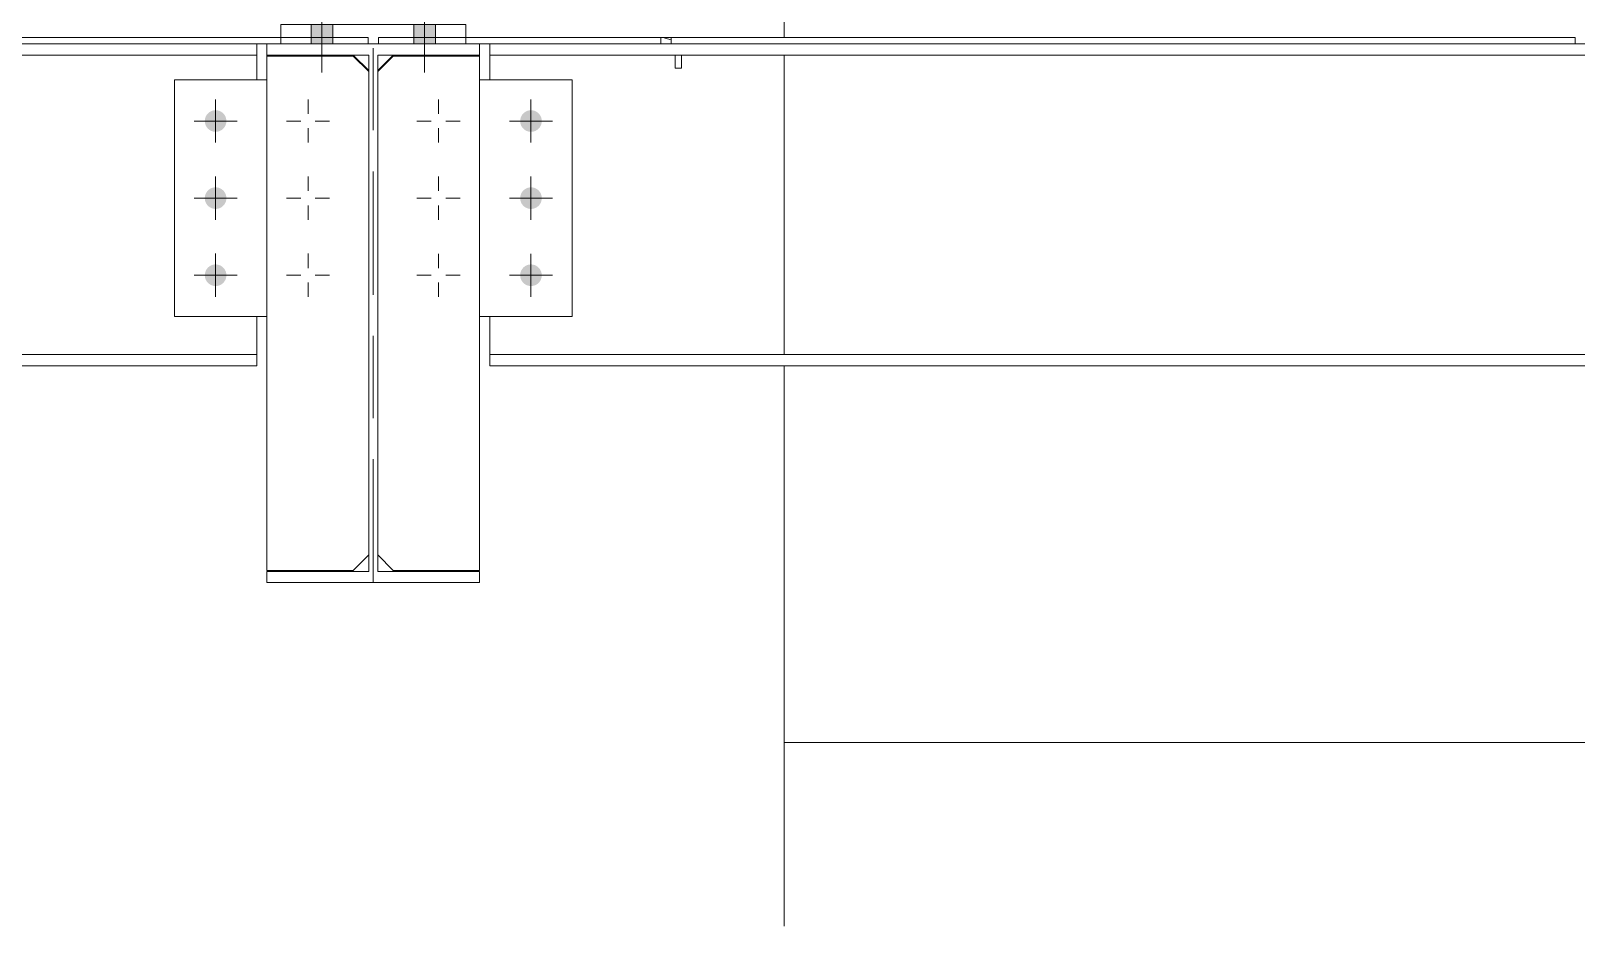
# Model space of a CAD drawing. Header units: millimetres. Extents: x 2 to 845, y 5 to 599.
# Drawn here: x 507.6 to 545.2, y 448.84 to 470.61 of the extents above; entities that cross this region are included whole.
import ezdxf

# ---------------------------------------------------------------- set-up
doc = ezdxf.new("R2010")
doc.units = ezdxf.units.MM
for name, pattern in [('XKITLINE00', [0]), ('XKITLINE02', [4, 2, -2]), ('XKITLINE06', [7, 3, -1, 2, -1])]:
    doc.linetypes.add(name, pattern=pattern)
for name, color, linetype, lineweight in [('Grelha', 4, 'Continuous', 0), ('Objeto gráfico', 3, 'Continuous', 0), ('Parafuso', 3, 'Continuous', 0), ('Peça', 2, 'Continuous', 0)]:
    doc.layers.add(name, color=color, linetype=linetype, lineweight=lineweight)

# ---------------------------------------------------------------- blocks, each defined once
blk = doc.blocks.new('*A7')
at = {"layer": 'Grelha', "color": 7, "linetype": 'XKITLINE00', "lineweight": 0}
blk.add_line((493.992, 470.294), (578.122, 470.294), dxfattribs=at)
blk = doc.blocks.new('*A14')
at = {"layer": 'Peça', "color": 1, "linetype": 'XKITLINE00', "lineweight": 0}
for p, q in [((518.768, 470.024), (518.768, 469.419)), ((518.768, 463.669), (518.768, 462.739))]:
    blk.add_line(p, q, dxfattribs=at)
blk = doc.blocks.new('*A15')
at = {"layer": 'Peça', "color": 1, "linetype": 'XKITLINE00', "lineweight": 0}
for p, q in [((518.768, 470.294), (573.093, 470.294)), ((518.768, 470.294), (518.768, 470.024)), ((518.768, 470.024), (573.093, 470.024)), ((518.768, 462.739), (573.093, 462.739)), ((518.768, 462.739), (518.768, 462.469)), ((518.768, 462.469), (573.093, 462.469))]:
    blk.add_line(p, q, dxfattribs=at)
blk = doc.blocks.new('*A29')
at = {"layer": 'Parafuso'}
for points in [[(514.418, 470.294), (514.418, 470.769), (514.943, 470.769), (514.943, 470.294)], [(514.418, 470.294), (514.418, 470.769), (514.943, 470.769), (514.943, 470.294)], [(514.418, 470.294), (514.418, 470.769), (514.943, 470.769), (514.943, 470.294)], [(514.418, 470.294), (514.418, 470.769), (514.943, 470.769), (514.943, 470.294)], [(516.918, 470.294), (516.918, 470.769), (517.443, 470.769), (517.443, 470.294)]]:
    blk.add_hatch(color=7, dxfattribs=at).paths.add_polyline_path(points, flags=17)
at = {"layer": 'Parafuso', "color": 7, "linetype": 'XKITLINE00', "lineweight": 0}
for p, q in [((514.68, 471.189), (514.68, 469.602)), ((514.68, 471.189), (514.68, 469.602)), ((514.68, 471.189), (514.68, 469.602)), ((514.68, 471.189), (514.68, 469.602)), ((517.18, 471.189), (517.18, 469.602)), ((514.418, 470.769), (514.418, 470.294)), ((514.418, 470.769), (514.418, 470.294)), ((514.418, 470.769), (514.418, 470.294)), ((514.418, 470.769), (514.418, 470.294)), ((514.943, 470.769), (514.943, 470.294)), ((514.943, 470.769), (514.943, 470.294)), ((514.943, 470.769), (514.943, 470.294)), ((514.943, 470.769), (514.943, 470.294)), ((516.918, 470.769), (516.918, 470.294)), ((517.443, 470.769), (517.443, 470.294))]:
    blk.add_line(p, q, dxfattribs=at)
at = {"layer": 'Parafuso', "color": 7, "linetype": 'XKITLINE02', "lineweight": 0}
for p, q in [((517.18, 471.189), (517.18, 469.602)), ((517.18, 471.189), (517.18, 469.602)), ((517.18, 471.189), (517.18, 469.602)), ((516.918, 470.769), (516.918, 470.294)), ((516.918, 470.769), (516.918, 470.294)), ((516.918, 470.769), (516.918, 470.294)), ((517.443, 470.769), (517.443, 470.294)), ((517.443, 470.769), (517.443, 470.294)), ((517.443, 470.769), (517.443, 470.294))]:
    blk.add_line(p, q, dxfattribs=at)
blk = doc.blocks.new('*A38')
at = {"layer": 'Peça', "color": 1, "linetype": 'XKITLINE00', "lineweight": 0}
for p, q in [((525.93, 448.843), (525.93, 453.305)), ((525.93, 453.305), (565.93, 453.305))]:
    blk.add_line(p, q, dxfattribs=at)
blk = doc.blocks.new('*A47')
at = {"layer": 'Peça', "color": 1, "linetype": 'XKITLINE00', "lineweight": 0}
for p, q in [((525.93, 470.452), (525.93, 494.919)), ((525.93, 462.739), (525.93, 470.024)), ((525.93, 453.305), (525.93, 462.469)), ((525.93, 453.305), (565.93, 453.305))]:
    blk.add_line(p, q, dxfattribs=at)
blk = doc.blocks.new('*A67')
at = {"layer": 'Peça', "color": 1, "linetype": 'XKITLINE00', "lineweight": 0}
for p, q in [((515.444, 469.997), (513.343, 469.997)), ((513.343, 469.997), (513.343, 457.492)), ((515.819, 469.622), (515.444, 469.997)), ((515.444, 457.492), (515.819, 457.867)), ((513.343, 457.492), (515.444, 457.492))]:
    blk.add_line(p, q, dxfattribs=at)
blk = doc.blocks.new('*A68')
at = {"layer": 'Peça', "color": 1, "linetype": 'XKITLINE00', "lineweight": 0}
for p, q in [((516.416, 469.997), (516.041, 469.622)), ((518.518, 469.997), (516.416, 469.997)), ((518.518, 457.492), (518.518, 469.997)), ((516.041, 457.867), (516.416, 457.492)), ((516.416, 457.492), (518.518, 457.492))]:
    blk.add_line(p, q, dxfattribs=at)
blk = doc.blocks.new('*A70')
at = {"layer": 'Parafuso'}
for points in [[(519.505, 468.432), (519.506, 468.445), (519.508, 468.458), (519.51, 468.471), (519.513, 468.483), (519.516, 468.496), (519.521, 468.508), (519.525, 468.52), (519.53, 468.532), (519.536, 468.543), (519.543, 468.554), (519.549, 468.565), (519.557, 468.576), (519.565, 468.586), (519.573, 468.596), (519.582, 468.605), (519.591, 468.614), (519.601, 468.622), (519.611, 468.63), (519.622, 468.638), (519.633, 468.644), (519.644, 468.651), (519.655, 468.657), (519.667, 468.662), (519.679, 468.666), (519.691, 468.671), (519.704, 468.674), (519.716, 468.677), (519.729, 468.679), (519.742, 468.681), (519.755, 468.682), (519.768, 468.682), (519.781, 468.682), (519.793, 468.681), (519.806, 468.679), (519.819, 468.677), (519.831, 468.674), (519.844, 468.671), (519.856, 468.666), (519.868, 468.662), (519.88, 468.657), (519.891, 468.651), (519.903, 468.644), (519.913, 468.638), (519.924, 468.63), (519.934, 468.622), (519.944, 468.614), (519.953, 468.605), (519.962, 468.596), (519.971, 468.586), (519.978, 468.576), (519.986, 468.565), (519.993, 468.554), (519.999, 468.543), (520.005, 468.532), (520.01, 468.52), (520.015, 468.508), (520.019, 468.496), (520.022, 468.483), (520.025, 468.471), (520.027, 468.458), (520.029, 468.445), (520.03, 468.432), (520.03, 468.419), (520.03, 468.406), (520.029, 468.394), (520.027, 468.381), (520.025, 468.368), (520.022, 468.356), (520.019, 468.343), (520.015, 468.331), (520.01, 468.319), (520.005, 468.307), (519.999, 468.296), (519.993, 468.284), (519.986, 468.273), (519.978, 468.263), (519.971, 468.253), (519.962, 468.243), (519.953, 468.234), (519.944, 468.225), (519.934, 468.216), (519.924, 468.208), (519.913, 468.201), (519.903, 468.194), (519.891, 468.188), (519.88, 468.182), (519.868, 468.177), (519.856, 468.172), (519.844, 468.168), (519.831, 468.165), (519.819, 468.162), (519.806, 468.16), (519.793, 468.158), (519.781, 468.157), (519.768, 468.157), (519.755, 468.157), (519.742, 468.158), (519.729, 468.16), (519.716, 468.162), (519.704, 468.165), (519.691, 468.168), (519.679, 468.172), (519.667, 468.177), (519.655, 468.182), (519.644, 468.188), (519.633, 468.194), (519.622, 468.201), (519.611, 468.208), (519.601, 468.216), (519.591, 468.225), (519.582, 468.234), (519.573, 468.243), (519.565, 468.253), (519.557, 468.263), (519.549, 468.273), (519.543, 468.284), (519.536, 468.296), (519.53, 468.307), (519.525, 468.319), (519.521, 468.331), (519.516, 468.343), (519.513, 468.356), (519.51, 468.368), (519.508, 468.381), (519.506, 468.394), (519.505, 468.406), (519.505, 468.419)], [(519.505, 466.557), (519.506, 466.57), (519.508, 466.583), (519.51, 466.596), (519.513, 466.608), (519.516, 466.621), (519.521, 466.633), (519.525, 466.645), (519.53, 466.657), (519.536, 466.668), (519.543, 466.679), (519.549, 466.69), (519.557, 466.701), (519.565, 466.711), (519.573, 466.721), (519.582, 466.73), (519.591, 466.739), (519.601, 466.747), (519.611, 466.755), (519.622, 466.763), (519.633, 466.769), (519.644, 466.776), (519.655, 466.782), (519.667, 466.787), (519.679, 466.791), (519.691, 466.796), (519.704, 466.799), (519.716, 466.802), (519.729, 466.804), (519.742, 466.806), (519.755, 466.807), (519.768, 466.807), (519.781, 466.807), (519.793, 466.806), (519.806, 466.804), (519.819, 466.802), (519.831, 466.799), (519.844, 466.796), (519.856, 466.791), (519.868, 466.787), (519.88, 466.782), (519.891, 466.776), (519.903, 466.769), (519.913, 466.763), (519.924, 466.755), (519.934, 466.747), (519.944, 466.739), (519.953, 466.73), (519.962, 466.721), (519.971, 466.711), (519.978, 466.701), (519.986, 466.69), (519.993, 466.679), (519.999, 466.668), (520.005, 466.657), (520.01, 466.645), (520.015, 466.633), (520.019, 466.621), (520.022, 466.608), (520.025, 466.596), (520.027, 466.583), (520.029, 466.57), (520.03, 466.557), (520.03, 466.544), (520.03, 466.531), (520.029, 466.519), (520.027, 466.506), (520.025, 466.493), (520.022, 466.481), (520.019, 466.468), (520.015, 466.456), (520.01, 466.444), (520.005, 466.432), (519.999, 466.421), (519.993, 466.409), (519.986, 466.398), (519.978, 466.388), (519.971, 466.378), (519.962, 466.368), (519.953, 466.359), (519.944, 466.35), (519.934, 466.341), (519.924, 466.333), (519.913, 466.326), (519.903, 466.319), (519.891, 466.313), (519.88, 466.307), (519.868, 466.302), (519.856, 466.297), (519.844, 466.293), (519.831, 466.29), (519.819, 466.287), (519.806, 466.285), (519.793, 466.283), (519.781, 466.282), (519.768, 466.282), (519.755, 466.282), (519.742, 466.283), (519.729, 466.285), (519.716, 466.287), (519.704, 466.29), (519.691, 466.293), (519.679, 466.297), (519.667, 466.302), (519.655, 466.307), (519.644, 466.313), (519.633, 466.319), (519.622, 466.326), (519.611, 466.333), (519.601, 466.341), (519.591, 466.35), (519.582, 466.359), (519.573, 466.368), (519.565, 466.378), (519.557, 466.388), (519.549, 466.398), (519.543, 466.409), (519.536, 466.421), (519.53, 466.432), (519.525, 466.444), (519.521, 466.456), (519.516, 466.468), (519.513, 466.481), (519.51, 466.493), (519.508, 466.506), (519.506, 466.519), (519.505, 466.531), (519.505, 466.544)], [(519.505, 464.682), (519.506, 464.695), (519.508, 464.708), (519.51, 464.721), (519.513, 464.733), (519.516, 464.746), (519.521, 464.758), (519.525, 464.77), (519.53, 464.782), (519.536, 464.793), (519.543, 464.804), (519.549, 464.815), (519.557, 464.826), (519.565, 464.836), (519.573, 464.846), (519.582, 464.855), (519.591, 464.864), (519.601, 464.872), (519.611, 464.88), (519.622, 464.888), (519.633, 464.894), (519.644, 464.901), (519.655, 464.907), (519.667, 464.912), (519.679, 464.916), (519.691, 464.921), (519.704, 464.924), (519.716, 464.927), (519.729, 464.929), (519.742, 464.931), (519.755, 464.932), (519.768, 464.932), (519.781, 464.932), (519.793, 464.931), (519.806, 464.929), (519.819, 464.927), (519.831, 464.924), (519.844, 464.921), (519.856, 464.916), (519.868, 464.912), (519.88, 464.907), (519.891, 464.901), (519.903, 464.894), (519.913, 464.888), (519.924, 464.88), (519.934, 464.872), (519.944, 464.864), (519.953, 464.855), (519.962, 464.846), (519.971, 464.836), (519.978, 464.826), (519.986, 464.815), (519.993, 464.804), (519.999, 464.793), (520.005, 464.782), (520.01, 464.77), (520.015, 464.758), (520.019, 464.746), (520.022, 464.733), (520.025, 464.721), (520.027, 464.708), (520.029, 464.695), (520.03, 464.682), (520.03, 464.669), (520.03, 464.656), (520.029, 464.644), (520.027, 464.631), (520.025, 464.618), (520.022, 464.606), (520.019, 464.593), (520.015, 464.581), (520.01, 464.569), (520.005, 464.557), (519.999, 464.546), (519.993, 464.534), (519.986, 464.523), (519.978, 464.513), (519.971, 464.503), (519.962, 464.493), (519.953, 464.484), (519.944, 464.475), (519.934, 464.466), (519.924, 464.458), (519.913, 464.451), (519.903, 464.444), (519.891, 464.438), (519.88, 464.432), (519.868, 464.427), (519.856, 464.422), (519.844, 464.418), (519.831, 464.415), (519.819, 464.412), (519.806, 464.41), (519.793, 464.408), (519.781, 464.407), (519.768, 464.407), (519.755, 464.407), (519.742, 464.408), (519.729, 464.41), (519.716, 464.412), (519.704, 464.415), (519.691, 464.418), (519.679, 464.422), (519.667, 464.427), (519.655, 464.432), (519.644, 464.438), (519.633, 464.444), (519.622, 464.451), (519.611, 464.458), (519.601, 464.466), (519.591, 464.475), (519.582, 464.484), (519.573, 464.493), (519.565, 464.503), (519.557, 464.513), (519.549, 464.523), (519.543, 464.534), (519.536, 464.546), (519.53, 464.557), (519.525, 464.569), (519.521, 464.581), (519.516, 464.593), (519.513, 464.606), (519.51, 464.618), (519.508, 464.631), (519.506, 464.644), (519.505, 464.656), (519.505, 464.669)]]:
    blk.add_hatch(color=7, dxfattribs=at).paths.add_polyline_path(points, flags=17)
at = {"layer": 'Parafuso', "color": 7, "linetype": 'XKITLINE00', "lineweight": 0}
for p, q in [((519.768, 467.894), (519.768, 468.944)), ((519.243, 468.419), (520.293, 468.419)), ((519.768, 466.019), (519.768, 467.069)), ((519.243, 466.544), (520.293, 466.544)), ((519.768, 464.144), (519.768, 465.194)), ((519.243, 464.669), (520.293, 464.669))]:
    blk.add_line(p, q, dxfattribs=at)
blk = doc.blocks.new('*A71')
at = {"layer": 'Peça', "color": 1, "linetype": 'XKITLINE00', "lineweight": 0}
for p, q in [((516.041, 469.647), (516.416, 470.022)), ((518.518, 469.997), (518.518, 470.022))]:
    blk.add_line(p, q, dxfattribs=at)
blk = doc.blocks.new('*A72')
at = {"layer": 'Peça', "color": 1, "linetype": 'XKITLINE00', "lineweight": 0}
for p, q in [((518.518, 469.419), (520.768, 469.419)), ((520.768, 469.419), (520.768, 463.669)), ((520.768, 463.669), (518.518, 463.669))]:
    blk.add_line(p, q, dxfattribs=at)
blk = doc.blocks.new('*A73')
at = {"layer": 'Parafuso', "color": 7, "linetype": 'XKITLINE00', "lineweight": 0}
for p, q in [((517.518, 468.944), (517.518, 468.595)), ((516.993, 468.419), (517.342, 468.419)), ((517.518, 467.894), (517.518, 468.244)), ((518.043, 468.419), (517.693, 468.419)), ((517.518, 467.069), (517.518, 466.72)), ((516.993, 466.544), (517.342, 466.544)), ((517.518, 466.019), (517.518, 466.369)), ((518.043, 466.544), (517.693, 466.544)), ((517.518, 465.194), (517.518, 464.845)), ((516.993, 464.669), (517.342, 464.669)), ((517.518, 464.144), (517.518, 464.494)), ((518.043, 464.669), (517.693, 464.669))]:
    blk.add_line(p, q, dxfattribs=at)
blk = doc.blocks.new('*A74')
at = {"layer": 'Parafuso'}
for points in [[(519.505, 468.432), (519.506, 468.445), (519.508, 468.458), (519.51, 468.471), (519.513, 468.483), (519.516, 468.496), (519.521, 468.508), (519.525, 468.52), (519.53, 468.532), (519.536, 468.543), (519.543, 468.554), (519.549, 468.565), (519.557, 468.576), (519.565, 468.586), (519.573, 468.596), (519.582, 468.605), (519.591, 468.614), (519.601, 468.622), (519.611, 468.63), (519.622, 468.638), (519.633, 468.645), (519.644, 468.651), (519.655, 468.657), (519.667, 468.662), (519.679, 468.667), (519.691, 468.671), (519.704, 468.674), (519.716, 468.677), (519.729, 468.679), (519.742, 468.681), (519.755, 468.682), (519.768, 468.682), (519.781, 468.682), (519.793, 468.681), (519.806, 468.679), (519.819, 468.677), (519.831, 468.674), (519.844, 468.671), (519.856, 468.667), (519.868, 468.662), (519.88, 468.657), (519.891, 468.651), (519.903, 468.645), (519.913, 468.638), (519.924, 468.63), (519.934, 468.622), (519.944, 468.614), (519.953, 468.605), (519.962, 468.596), (519.971, 468.586), (519.978, 468.576), (519.986, 468.565), (519.993, 468.554), (519.999, 468.543), (520.005, 468.532), (520.01, 468.52), (520.015, 468.508), (520.019, 468.496), (520.022, 468.483), (520.025, 468.471), (520.027, 468.458), (520.029, 468.445), (520.03, 468.432), (520.03, 468.419), (520.03, 468.407), (520.029, 468.394), (520.027, 468.381), (520.025, 468.368), (520.022, 468.356), (520.019, 468.343), (520.015, 468.331), (520.01, 468.319), (520.005, 468.307), (519.999, 468.296), (519.993, 468.284), (519.986, 468.274), (519.978, 468.263), (519.971, 468.253), (519.962, 468.243), (519.953, 468.234), (519.944, 468.225), (519.934, 468.216), (519.924, 468.209), (519.913, 468.201), (519.903, 468.194), (519.891, 468.188), (519.88, 468.182), (519.868, 468.177), (519.856, 468.172), (519.844, 468.168), (519.831, 468.165), (519.819, 468.162), (519.806, 468.16), (519.793, 468.158), (519.781, 468.157), (519.768, 468.157), (519.755, 468.157), (519.742, 468.158), (519.729, 468.16), (519.716, 468.162), (519.704, 468.165), (519.691, 468.168), (519.679, 468.172), (519.667, 468.177), (519.655, 468.182), (519.644, 468.188), (519.633, 468.194), (519.622, 468.201), (519.611, 468.209), (519.601, 468.216), (519.591, 468.225), (519.582, 468.234), (519.573, 468.243), (519.565, 468.253), (519.557, 468.263), (519.549, 468.274), (519.543, 468.284), (519.536, 468.296), (519.53, 468.307), (519.525, 468.319), (519.521, 468.331), (519.516, 468.343), (519.513, 468.356), (519.51, 468.368), (519.508, 468.381), (519.506, 468.394), (519.505, 468.407), (519.505, 468.419)], [(519.505, 466.557), (519.506, 466.57), (519.508, 466.583), (519.51, 466.596), (519.513, 466.608), (519.516, 466.621), (519.521, 466.633), (519.525, 466.645), (519.53, 466.657), (519.536, 466.668), (519.543, 466.679), (519.549, 466.69), (519.557, 466.701), (519.565, 466.711), (519.573, 466.721), (519.582, 466.73), (519.591, 466.739), (519.601, 466.747), (519.611, 466.755), (519.622, 466.763), (519.633, 466.77), (519.644, 466.776), (519.655, 466.782), (519.667, 466.787), (519.679, 466.792), (519.691, 466.796), (519.704, 466.799), (519.716, 466.802), (519.729, 466.804), (519.742, 466.806), (519.755, 466.807), (519.768, 466.807), (519.781, 466.807), (519.793, 466.806), (519.806, 466.804), (519.819, 466.802), (519.831, 466.799), (519.844, 466.796), (519.856, 466.792), (519.868, 466.787), (519.88, 466.782), (519.891, 466.776), (519.903, 466.77), (519.913, 466.763), (519.924, 466.755), (519.934, 466.747), (519.944, 466.739), (519.953, 466.73), (519.962, 466.721), (519.971, 466.711), (519.978, 466.701), (519.986, 466.69), (519.993, 466.679), (519.999, 466.668), (520.005, 466.657), (520.01, 466.645), (520.015, 466.633), (520.019, 466.621), (520.022, 466.608), (520.025, 466.596), (520.027, 466.583), (520.029, 466.57), (520.03, 466.557), (520.03, 466.544), (520.03, 466.532), (520.029, 466.519), (520.027, 466.506), (520.025, 466.493), (520.022, 466.481), (520.019, 466.468), (520.015, 466.456), (520.01, 466.444), (520.005, 466.432), (519.999, 466.421), (519.993, 466.409), (519.986, 466.399), (519.978, 466.388), (519.971, 466.378), (519.962, 466.368), (519.953, 466.359), (519.944, 466.35), (519.934, 466.341), (519.924, 466.334), (519.913, 466.326), (519.903, 466.319), (519.891, 466.313), (519.88, 466.307), (519.868, 466.302), (519.856, 466.297), (519.844, 466.293), (519.831, 466.29), (519.819, 466.287), (519.806, 466.285), (519.793, 466.283), (519.781, 466.282), (519.768, 466.282), (519.755, 466.282), (519.742, 466.283), (519.729, 466.285), (519.716, 466.287), (519.704, 466.29), (519.691, 466.293), (519.679, 466.297), (519.667, 466.302), (519.655, 466.307), (519.644, 466.313), (519.633, 466.319), (519.622, 466.326), (519.611, 466.334), (519.601, 466.341), (519.591, 466.35), (519.582, 466.359), (519.573, 466.368), (519.565, 466.378), (519.557, 466.388), (519.549, 466.399), (519.543, 466.409), (519.536, 466.421), (519.53, 466.432), (519.525, 466.444), (519.521, 466.456), (519.516, 466.468), (519.513, 466.481), (519.51, 466.493), (519.508, 466.506), (519.506, 466.519), (519.505, 466.532), (519.505, 466.544)], [(519.505, 464.682), (519.506, 464.695), (519.508, 464.708), (519.51, 464.721), (519.513, 464.733), (519.516, 464.746), (519.521, 464.758), (519.525, 464.77), (519.53, 464.782), (519.536, 464.793), (519.543, 464.804), (519.549, 464.815), (519.557, 464.826), (519.565, 464.836), (519.573, 464.846), (519.582, 464.855), (519.591, 464.864), (519.601, 464.872), (519.611, 464.88), (519.622, 464.888), (519.633, 464.895), (519.644, 464.901), (519.655, 464.907), (519.667, 464.912), (519.679, 464.917), (519.691, 464.921), (519.704, 464.924), (519.716, 464.927), (519.729, 464.929), (519.742, 464.931), (519.755, 464.932), (519.768, 464.932), (519.781, 464.932), (519.793, 464.931), (519.806, 464.929), (519.819, 464.927), (519.831, 464.924), (519.844, 464.921), (519.856, 464.917), (519.868, 464.912), (519.88, 464.907), (519.891, 464.901), (519.903, 464.895), (519.913, 464.888), (519.924, 464.88), (519.934, 464.872), (519.944, 464.864), (519.953, 464.855), (519.962, 464.846), (519.971, 464.836), (519.978, 464.826), (519.986, 464.815), (519.993, 464.804), (519.999, 464.793), (520.005, 464.782), (520.01, 464.77), (520.015, 464.758), (520.019, 464.746), (520.022, 464.733), (520.025, 464.721), (520.027, 464.708), (520.029, 464.695), (520.03, 464.682), (520.03, 464.669), (520.03, 464.657), (520.029, 464.644), (520.027, 464.631), (520.025, 464.618), (520.022, 464.606), (520.019, 464.593), (520.015, 464.581), (520.01, 464.569), (520.005, 464.557), (519.999, 464.546), (519.993, 464.534), (519.986, 464.524), (519.978, 464.513), (519.971, 464.503), (519.962, 464.493), (519.953, 464.484), (519.944, 464.475), (519.934, 464.466), (519.924, 464.459), (519.913, 464.451), (519.903, 464.444), (519.891, 464.438), (519.88, 464.432), (519.868, 464.427), (519.856, 464.422), (519.844, 464.418), (519.831, 464.415), (519.819, 464.412), (519.806, 464.41), (519.793, 464.408), (519.781, 464.407), (519.768, 464.407), (519.755, 464.407), (519.742, 464.408), (519.729, 464.41), (519.716, 464.412), (519.704, 464.415), (519.691, 464.418), (519.679, 464.422), (519.667, 464.427), (519.655, 464.432), (519.644, 464.438), (519.633, 464.444), (519.622, 464.451), (519.611, 464.459), (519.601, 464.466), (519.591, 464.475), (519.582, 464.484), (519.573, 464.493), (519.565, 464.503), (519.557, 464.513), (519.549, 464.524), (519.543, 464.534), (519.536, 464.546), (519.53, 464.557), (519.525, 464.569), (519.521, 464.581), (519.516, 464.593), (519.513, 464.606), (519.51, 464.618), (519.508, 464.631), (519.506, 464.644), (519.505, 464.657), (519.505, 464.669)]]:
    blk.add_hatch(color=7, dxfattribs=at).paths.add_polyline_path(points, flags=17)
at = {"layer": 'Parafuso', "color": 7, "linetype": 'XKITLINE00', "lineweight": 0}
for p, q in [((519.768, 467.894), (519.768, 468.944)), ((519.243, 468.419), (520.293, 468.419)), ((519.768, 466.019), (519.768, 467.069)), ((519.243, 466.544), (520.293, 466.544)), ((519.768, 464.144), (519.768, 465.194)), ((519.243, 464.669), (520.293, 464.669))]:
    blk.add_line(p, q, dxfattribs=at)
blk = doc.blocks.new('*A75')
at = {"layer": 'Peça', "color": 1, "linetype": 'XKITLINE00', "lineweight": 0}
blk.add_line((522.972, 470.452), (523.18, 470.452), dxfattribs=at)
blk = doc.blocks.new('*A76')
at = {"layer": 'Peça', "color": 1, "linetype": 'XKITLINE00', "lineweight": 0}
for p, q in [((523.18, 470.452), (545.18, 470.452)), ((523.18, 470.452), (523.18, 470.294)), ((545.18, 470.452), (545.18, 470.294)), ((523.18, 470.294), (545.18, 470.294))]:
    blk.add_line(p, q, dxfattribs=at)
blk = doc.blocks.new('*A77')
at = {"layer": 'Peça', "color": 1, "linetype": 'XKITLINE00', "lineweight": 0}
for p, q in [((516.055, 470.294), (516.055, 470.452)), ((516.055, 470.452), (522.93, 470.452)), ((522.93, 470.294), (522.93, 470.452)), ((522.93, 470.452), (522.973, 470.452)), ((522.973, 470.452), (523.18, 470.396)), ((516.055, 470.294), (522.93, 470.294)), ((523.273, 469.994), (523.265, 470.024)), ((523.273, 469.994), (523.273, 469.702)), ((523.273, 469.702), (523.43, 469.702)), ((523.43, 469.994), (523.422, 470.024)), ((523.43, 469.702), (523.43, 469.994))]:
    blk.add_line(p, q, dxfattribs=at)
blk = doc.blocks.new('*A78')
at = {"layer": 'Peça', "color": 1, "linetype": 'XKITLINE00', "lineweight": 0}
for p, q in [((500.804, 470.452), (515.805, 470.452)), ((515.805, 470.452), (515.805, 470.294)), ((515.805, 470.294), (500.804, 470.294))]:
    blk.add_line(p, q, dxfattribs=at)
blk = doc.blocks.new('*A79')
at = {"layer": 'Peça', "color": 1, "linetype": 'XKITLINE00', "lineweight": 0}
for p, q in [((513.343, 469.997), (513.343, 470.022)), ((515.444, 470.022), (515.819, 469.647))]:
    blk.add_line(p, q, dxfattribs=at)
blk = doc.blocks.new('*A80')
at = {"layer": 'Peça', "color": 1, "linetype": 'XKITLINE00', "lineweight": 0}
for p, q in [((513.343, 469.42), (511.093, 469.42)), ((511.093, 469.42), (511.093, 463.67)), ((511.093, 463.67), (513.343, 463.67))]:
    blk.add_line(p, q, dxfattribs=at)
blk = doc.blocks.new('*A81')
at = {"layer": 'Parafuso', "color": 7, "linetype": 'XKITLINE00', "lineweight": 0}
for p, q in [((514.343, 468.945), (514.343, 468.595)), ((513.818, 468.42), (514.167, 468.42)), ((514.343, 467.895), (514.343, 468.244)), ((514.868, 468.42), (514.518, 468.42)), ((514.343, 467.07), (514.343, 466.72)), ((513.818, 466.545), (514.167, 466.545)), ((514.343, 466.02), (514.343, 466.369)), ((514.868, 466.545), (514.518, 466.545)), ((514.343, 465.195), (514.343, 464.845)), ((513.818, 464.67), (514.167, 464.67)), ((514.343, 464.145), (514.343, 464.494)), ((514.868, 464.67), (514.518, 464.67))]:
    blk.add_line(p, q, dxfattribs=at)
blk = doc.blocks.new('*A82')
at = {"layer": 'Parafuso'}
for points in [[(511.83, 468.432), (511.831, 468.445), (511.833, 468.458), (511.835, 468.471), (511.838, 468.483), (511.841, 468.496), (511.846, 468.508), (511.85, 468.52), (511.855, 468.532), (511.861, 468.543), (511.868, 468.554), (511.874, 468.565), (511.882, 468.576), (511.89, 468.586), (511.898, 468.596), (511.907, 468.605), (511.916, 468.614), (511.926, 468.622), (511.936, 468.63), (511.947, 468.638), (511.958, 468.645), (511.969, 468.651), (511.98, 468.657), (511.992, 468.662), (512.004, 468.667), (512.016, 468.671), (512.029, 468.674), (512.041, 468.677), (512.054, 468.679), (512.067, 468.681), (512.08, 468.682), (512.093, 468.682), (512.106, 468.682), (512.118, 468.681), (512.131, 468.679), (512.144, 468.677), (512.156, 468.674), (512.169, 468.671), (512.181, 468.667), (512.193, 468.662), (512.205, 468.657), (512.216, 468.651), (512.228, 468.645), (512.238, 468.638), (512.249, 468.63), (512.259, 468.622), (512.269, 468.614), (512.278, 468.605), (512.287, 468.596), (512.296, 468.586), (512.303, 468.576), (512.311, 468.565), (512.318, 468.554), (512.324, 468.543), (512.33, 468.532), (512.335, 468.52), (512.34, 468.508), (512.344, 468.496), (512.347, 468.483), (512.35, 468.471), (512.352, 468.458), (512.354, 468.445), (512.355, 468.432), (512.355, 468.42), (512.355, 468.407), (512.354, 468.394), (512.352, 468.381), (512.35, 468.368), (512.347, 468.356), (512.344, 468.343), (512.34, 468.331), (512.335, 468.319), (512.33, 468.307), (512.324, 468.296), (512.318, 468.285), (512.311, 468.274), (512.303, 468.263), (512.296, 468.253), (512.287, 468.243), (512.278, 468.234), (512.269, 468.225), (512.259, 468.217), (512.249, 468.209), (512.238, 468.201), (512.228, 468.194), (512.216, 468.188), (512.205, 468.182), (512.193, 468.177), (512.181, 468.172), (512.169, 468.168), (512.156, 468.165), (512.144, 468.162), (512.131, 468.16), (512.118, 468.158), (512.106, 468.157), (512.093, 468.157), (512.08, 468.157), (512.067, 468.158), (512.054, 468.16), (512.041, 468.162), (512.029, 468.165), (512.016, 468.168), (512.004, 468.172), (511.992, 468.177), (511.98, 468.182), (511.969, 468.188), (511.958, 468.194), (511.947, 468.201), (511.936, 468.209), (511.926, 468.217), (511.916, 468.225), (511.907, 468.234), (511.898, 468.243), (511.89, 468.253), (511.882, 468.263), (511.874, 468.274), (511.868, 468.285), (511.861, 468.296), (511.855, 468.307), (511.85, 468.319), (511.846, 468.331), (511.841, 468.343), (511.838, 468.356), (511.835, 468.368), (511.833, 468.381), (511.831, 468.394), (511.83, 468.407), (511.83, 468.42)], [(511.83, 466.557), (511.831, 466.57), (511.833, 466.583), (511.835, 466.596), (511.838, 466.608), (511.841, 466.621), (511.846, 466.633), (511.85, 466.645), (511.855, 466.657), (511.861, 466.668), (511.868, 466.679), (511.874, 466.69), (511.882, 466.701), (511.89, 466.711), (511.898, 466.721), (511.907, 466.73), (511.916, 466.739), (511.926, 466.747), (511.936, 466.755), (511.947, 466.763), (511.958, 466.77), (511.969, 466.776), (511.98, 466.782), (511.992, 466.787), (512.004, 466.792), (512.016, 466.796), (512.029, 466.799), (512.041, 466.802), (512.054, 466.804), (512.067, 466.806), (512.08, 466.807), (512.093, 466.807), (512.106, 466.807), (512.118, 466.806), (512.131, 466.804), (512.144, 466.802), (512.156, 466.799), (512.169, 466.796), (512.181, 466.792), (512.193, 466.787), (512.205, 466.782), (512.216, 466.776), (512.228, 466.77), (512.238, 466.763), (512.249, 466.755), (512.259, 466.747), (512.269, 466.739), (512.278, 466.73), (512.287, 466.721), (512.296, 466.711), (512.303, 466.701), (512.311, 466.69), (512.318, 466.679), (512.324, 466.668), (512.33, 466.657), (512.335, 466.645), (512.34, 466.633), (512.344, 466.621), (512.347, 466.608), (512.35, 466.596), (512.352, 466.583), (512.354, 466.57), (512.355, 466.557), (512.355, 466.545), (512.355, 466.532), (512.354, 466.519), (512.352, 466.506), (512.35, 466.493), (512.347, 466.481), (512.344, 466.468), (512.34, 466.456), (512.335, 466.444), (512.33, 466.432), (512.324, 466.421), (512.318, 466.41), (512.311, 466.399), (512.303, 466.388), (512.296, 466.378), (512.287, 466.368), (512.278, 466.359), (512.269, 466.35), (512.259, 466.342), (512.249, 466.334), (512.238, 466.326), (512.228, 466.319), (512.216, 466.313), (512.205, 466.307), (512.193, 466.302), (512.181, 466.297), (512.169, 466.293), (512.156, 466.29), (512.144, 466.287), (512.131, 466.285), (512.118, 466.283), (512.106, 466.282), (512.093, 466.282), (512.08, 466.282), (512.067, 466.283), (512.054, 466.285), (512.041, 466.287), (512.029, 466.29), (512.016, 466.293), (512.004, 466.297), (511.992, 466.302), (511.98, 466.307), (511.969, 466.313), (511.958, 466.319), (511.947, 466.326), (511.936, 466.334), (511.926, 466.342), (511.916, 466.35), (511.907, 466.359), (511.898, 466.368), (511.89, 466.378), (511.882, 466.388), (511.874, 466.399), (511.868, 466.41), (511.861, 466.421), (511.855, 466.432), (511.85, 466.444), (511.846, 466.456), (511.841, 466.468), (511.838, 466.481), (511.835, 466.493), (511.833, 466.506), (511.831, 466.519), (511.83, 466.532), (511.83, 466.545)], [(511.83, 464.682), (511.831, 464.695), (511.833, 464.708), (511.835, 464.721), (511.838, 464.733), (511.841, 464.746), (511.846, 464.758), (511.85, 464.77), (511.855, 464.782), (511.861, 464.793), (511.868, 464.804), (511.874, 464.815), (511.882, 464.826), (511.89, 464.836), (511.898, 464.846), (511.907, 464.855), (511.916, 464.864), (511.926, 464.872), (511.936, 464.88), (511.947, 464.888), (511.958, 464.895), (511.969, 464.901), (511.98, 464.907), (511.992, 464.912), (512.004, 464.917), (512.016, 464.921), (512.029, 464.924), (512.041, 464.927), (512.054, 464.929), (512.067, 464.931), (512.08, 464.932), (512.093, 464.932), (512.106, 464.932), (512.118, 464.931), (512.131, 464.929), (512.144, 464.927), (512.156, 464.924), (512.169, 464.921), (512.181, 464.917), (512.193, 464.912), (512.205, 464.907), (512.216, 464.901), (512.228, 464.895), (512.238, 464.888), (512.249, 464.88), (512.259, 464.872), (512.269, 464.864), (512.278, 464.855), (512.287, 464.846), (512.296, 464.836), (512.303, 464.826), (512.311, 464.815), (512.318, 464.804), (512.324, 464.793), (512.33, 464.782), (512.335, 464.77), (512.34, 464.758), (512.344, 464.746), (512.347, 464.733), (512.35, 464.721), (512.352, 464.708), (512.354, 464.695), (512.355, 464.682), (512.355, 464.67), (512.355, 464.657), (512.354, 464.644), (512.352, 464.631), (512.35, 464.618), (512.347, 464.606), (512.344, 464.593), (512.34, 464.581), (512.335, 464.569), (512.33, 464.557), (512.324, 464.546), (512.318, 464.535), (512.311, 464.524), (512.303, 464.513), (512.296, 464.503), (512.287, 464.493), (512.278, 464.484), (512.269, 464.475), (512.259, 464.467), (512.249, 464.459), (512.238, 464.451), (512.228, 464.444), (512.216, 464.438), (512.205, 464.432), (512.193, 464.427), (512.181, 464.422), (512.169, 464.418), (512.156, 464.415), (512.144, 464.412), (512.131, 464.41), (512.118, 464.408), (512.106, 464.407), (512.093, 464.407), (512.08, 464.407), (512.067, 464.408), (512.054, 464.41), (512.041, 464.412), (512.029, 464.415), (512.016, 464.418), (512.004, 464.422), (511.992, 464.427), (511.98, 464.432), (511.969, 464.438), (511.958, 464.444), (511.947, 464.451), (511.936, 464.459), (511.926, 464.467), (511.916, 464.475), (511.907, 464.484), (511.898, 464.493), (511.89, 464.503), (511.882, 464.513), (511.874, 464.524), (511.868, 464.535), (511.861, 464.546), (511.855, 464.557), (511.85, 464.569), (511.846, 464.581), (511.841, 464.593), (511.838, 464.606), (511.835, 464.618), (511.833, 464.631), (511.831, 464.644), (511.83, 464.657), (511.83, 464.67)]]:
    blk.add_hatch(color=7, dxfattribs=at).paths.add_polyline_path(points, flags=17)
at = {"layer": 'Parafuso', "color": 7, "linetype": 'XKITLINE00', "lineweight": 0}
for p, q in [((512.093, 467.895), (512.093, 468.945)), ((512.618, 468.42), (511.568, 468.42)), ((512.093, 466.02), (512.093, 467.07)), ((512.618, 466.545), (511.568, 466.545)), ((512.093, 464.145), (512.093, 465.195)), ((512.618, 464.67), (511.568, 464.67))]:
    blk.add_line(p, q, dxfattribs=at)
blk = doc.blocks.new('*A83')
at = {"layer": 'Peça', "color": 1, "linetype": 'XKITLINE00', "lineweight": 0}
for p, q in [((518.518, 470.294), (513.343, 470.294)), ((513.343, 470.294), (513.343, 470.022)), ((518.518, 470.022), (518.518, 470.294)), ((513.343, 470.022), (515.819, 470.022)), ((515.819, 470.022), (515.819, 457.467)), ((516.041, 457.467), (516.041, 470.022)), ((516.041, 470.022), (518.518, 470.022)), ((515.819, 457.467), (513.343, 457.467)), ((513.343, 457.467), (513.343, 457.194)), ((518.518, 457.467), (516.041, 457.467)), ((518.518, 457.194), (518.518, 457.467)), ((513.343, 457.194), (518.518, 457.194))]:
    blk.add_line(p, q, dxfattribs=at)
blk = doc.blocks.new('*A84')
at = {"layer": 'Peça', "color": 1, "linetype": 'XKITLINE00', "lineweight": 0}
for p, q in [((513.093, 470.294), (513.093, 469.42)), ((500.804, 470.024), (513.093, 470.024)), ((513.093, 462.739), (513.093, 463.67)), ((500.804, 462.739), (513.093, 462.739)), ((513.093, 462.469), (513.093, 462.739)), ((500.804, 462.469), (513.093, 462.469))]:
    blk.add_line(p, q, dxfattribs=at)
blk = doc.blocks.new('*A86')
at = {"layer": 'Peça', "color": 4, "linetype": 'XKITLINE00', "lineweight": 0}
for p, q in [((513.68, 470.77), (513.68, 470.452)), ((513.68, 470.769), (518.18, 470.769)), ((518.18, 470.77), (518.18, 470.452))]:
    blk.add_line(p, q, dxfattribs=at)
at = {"layer": 'Peça', "color": 7, "linetype": 'XKITLINE02', "lineweight": 0}
for p, q in [((513.68, 470.77), (518.18, 470.77)), ((513.68, 470.452), (513.68, 470.294)), ((518.18, 470.452), (518.18, 470.294)), ((513.68, 470.295), (518.18, 470.295)), ((513.68, 470.294), (518.18, 470.294))]:
    blk.add_line(p, q, dxfattribs=at)
blk = doc.blocks.new('*A1206')
at = {"layer": 'Objeto gráfico', "color": 7, "linetype": 'XKITLINE06', "lineweight": 0}
blk.add_line((515.93, 457.194), (515.93, 482.667), dxfattribs=at)

msp = doc.modelspace()

# ---------------------------------------------------------------- block references
at = {"lineweight": 0}
for name in ['*A47', '*A1206', '*A29', '*A78', '*A86', '*A77', '*A75', '*A76', '*A7', '*A84', '*A83', '*A15', '*A79', '*A67', '*A71', '*A68', '*A14', '*A80', '*A72', '*A82', '*A81', '*A73', '*A70', '*A74', '*A38']:
    msp.add_blockref(name, (0, 0), dxfattribs=at)

doc.saveas('drawing.dxf')
